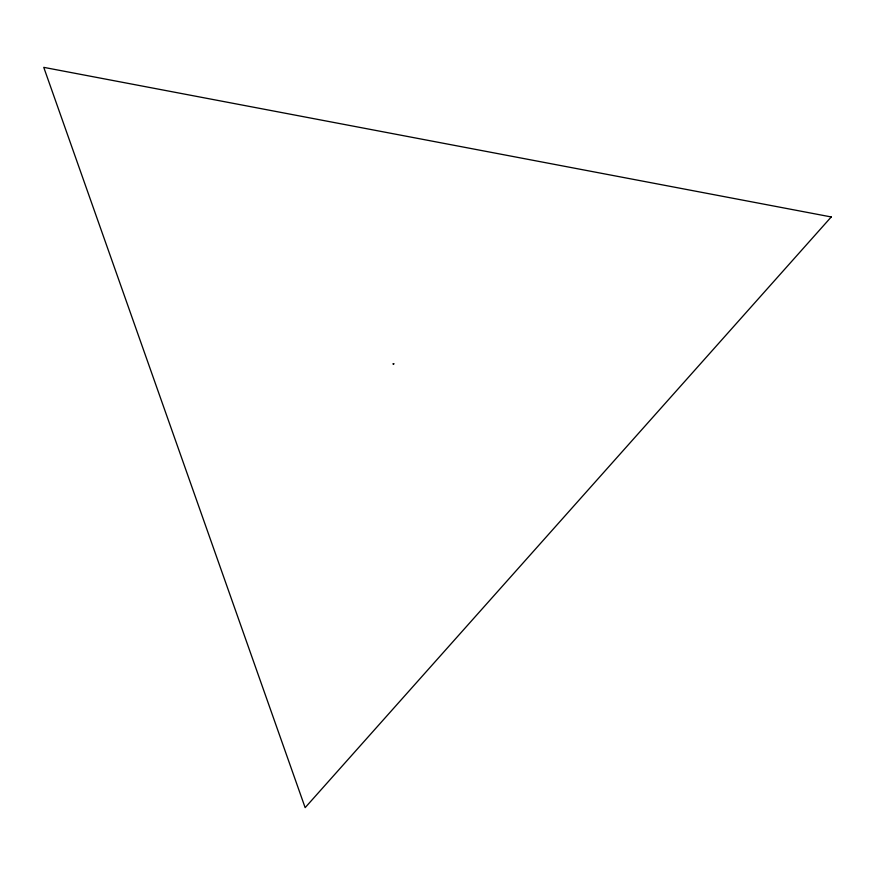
<?xml version="1.0" encoding="UTF-8"?>
<svg xmlns="http://www.w3.org/2000/svg" width="875" height="875" viewBox="0 0 875 875"><rect width="100%" height="100%" fill="white"/><g stroke="black" fill="none" stroke-linecap="round" stroke-linejoin="round"><path stroke-width="1.31" d="M393.816 363.836L393.291 364.427L393.028 363.694L393.816 363.836M831.25 216.956L305.145 807.647L43.75 67.353L831.25 216.956"/></g></svg>
